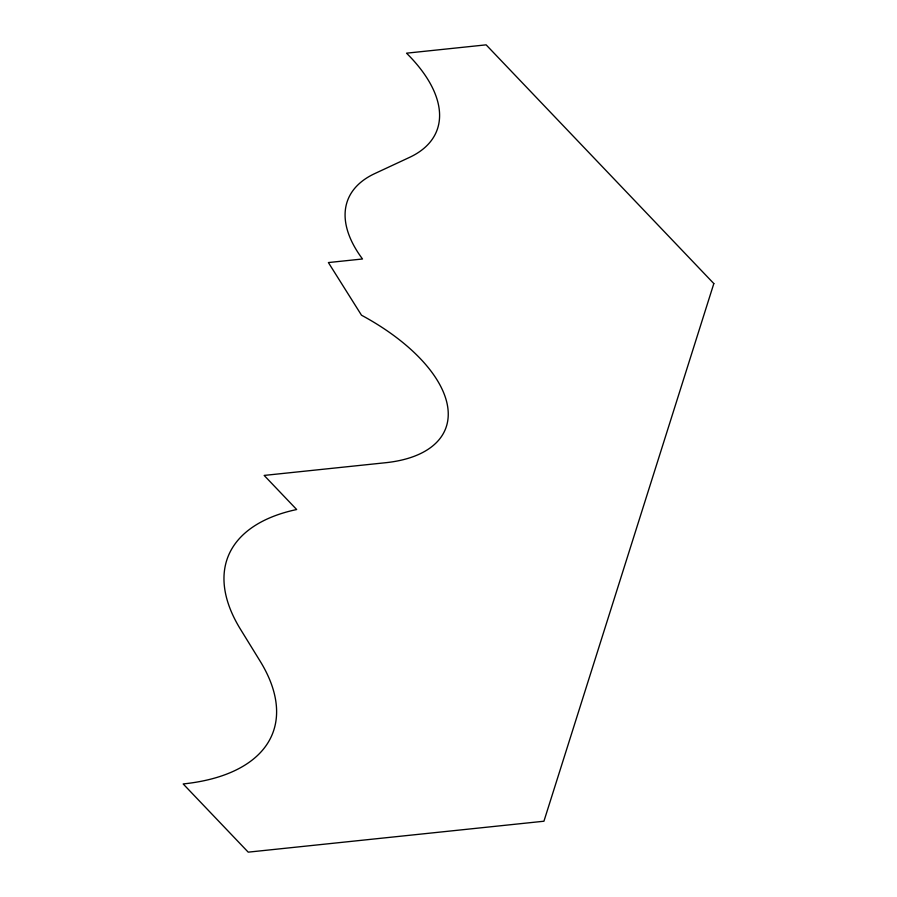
<?xml version="1.0" encoding="UTF-8"?>
<svg xmlns="http://www.w3.org/2000/svg" width="897" height="897" viewBox="0 0 897 897"><rect width="100%" height="100%" fill="white"/><g stroke="black" fill="none" stroke-linecap="round" stroke-linejoin="round"><path stroke-width="1.35" d="M713.833 283.575L543.93 821.226L248.222 852.15L183.167 783.944A234.666 115.197 21.3 0 0 260.13 661.156L240.452 629.212A234.913 115.321 21.3 0 1 296.672 509.53L264.144 475.421L385.542 462.729A157.973 77.546 21.3 0 0 361.502 315.217L328.392 262.563L362.511 258.986A163.994 80.506 21.3 0 1 374.755 173.592L409.458 157.424A166.55 81.762 21.3 0 0 406.52 53.181L486.129 44.85L713.833 283.575"/></g></svg>
